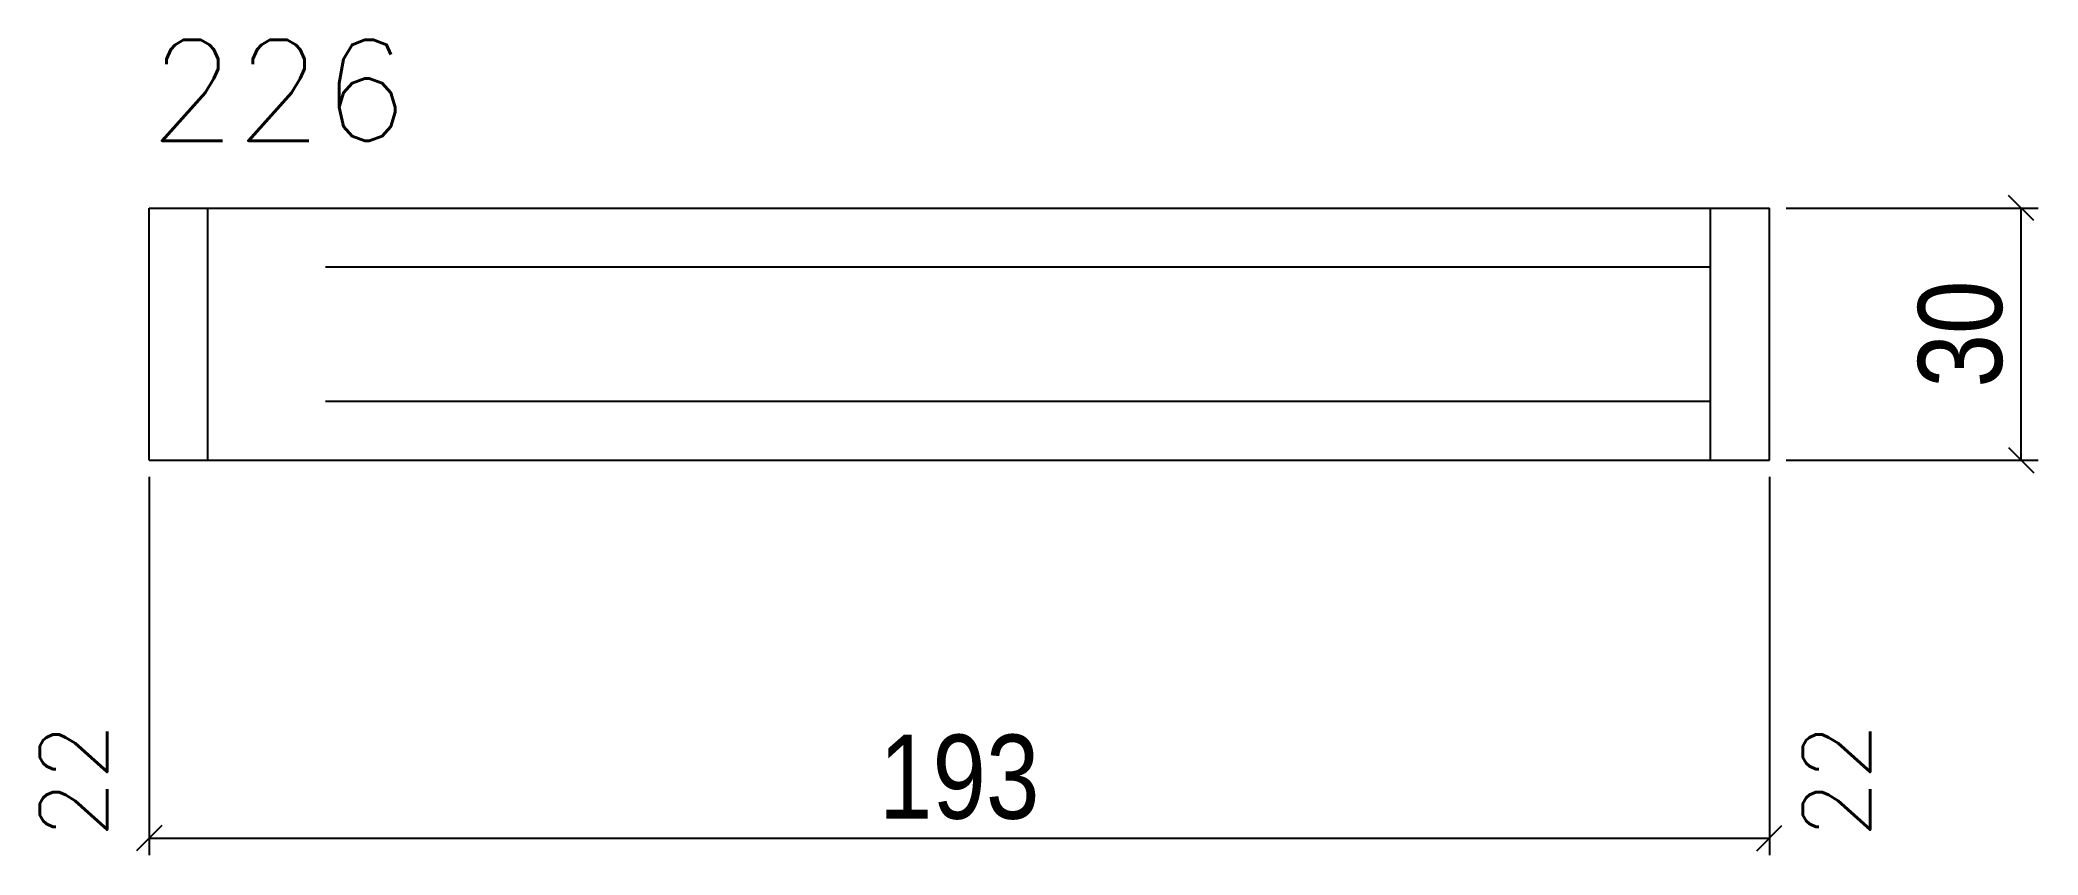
# Model space of a CAD drawing. Extents: x 12783 to 13021, y 13112 to 13209.
import ezdxf

# ---------------------------------------------------------------- set-up
doc = ezdxf.new("R2010")
doc.units = 0
doc.layers.get('0').update_dxf_attribs({"color": 1, "linetype": 'CONTINUOUS'})
doc.layers.get('Defpoints').update_dxf_attribs({"linetype": 'CONTINUOUS'})
for name, color, linetype in [('5', 4, 'CONTINUOUS'), ('COTA', 241, 'CONTINUOUS'), ('NOMENCLATURA', 7, 'CONTINUOUS'), ('Painéis', 255, 'CONTINUOUS'), ('SARR_2.2x7', 30, 'CONTINUOUS')]:
    doc.layers.add(name, color=color, linetype=linetype)
doc.styles.add('COTA TECNICA', font='techl___.ttf', dxfattribs={"height": 10})
doc.styles.get("Standard").update_dxf_attribs({"font": 'ROMANS.SHX'})
doc.dimstyles.new('PAINEL', dxfattribs={"dimtxt": 10, "dimasz": 3, "dimexe": 3, "dimexo": 3, "dimgap": 3, "dimtad": 1, "dimdec": 1, "dimzin": 12, "dimdsep": 46, "dimtxsty": 'COTA TECNICA', "dimblk1": 'OBLIQUE', "dimblk2": 'OBLIQUE', "dimsah": 1, "dimcen": 0.9, "dimclrd": 4, "dimclre": 4, "dimclrt": 240, "dimadec": 1, "dimazin": 3, "dimtfac": 1, "dimtdec": 1, "dimtmove": 0, "dimatfit": 3, "dimfxl": 1, "dimtolj": 1, "dimtzin": 12, "dimarcsym": 0})

# ---------------------------------------------------------------- blocks, each defined once
blk = doc.blocks.new('_Oblique')
at = {"color": 0, "linetype": 'ByBlock', "lineweight": -2}
blk.add_line((-0.5, -0.5), (0.5, 0.5), dxfattribs=at)
blk = doc.blocks.new('*D142')
at = {"layer": 'COTA', "color": 4, "linetype": 'Continuous', "lineweight": -2, "transparency": 16777216}
for p, q in [((12795.5914, 13156.9905), (12795.5914, 13111.9905)), ((12988.5914, 13156.9905), (12988.5914, 13111.9905)), ((12795.5914, 13113.9905), (12988.5914, 13113.9905))]:
    blk.add_line(p, q, dxfattribs=at)
at = {"layer": 'Defpoints', "color": 0, "linetype": 'Continuous', "transparency": 16777216}
for p in [(12795.5914, 13158.9905), (12988.5914, 13158.9905), (12988.5914, 13113.9905)]:
    blk.add_point(p, dxfattribs=at)
at = {"layer": 'COTA', "color": 4, "linetype": 'Continuous', "lineweight": -2, "transparency": 16777216, "xscale": 3, "yscale": 3, "zscale": 3, "rotation": 180}
blk.add_blockref('_Oblique', (12795.5914, 13113.9905), dxfattribs=at)
at = {"layer": 'COTA', "color": 4, "linetype": 'Continuous', "lineweight": -2, "transparency": 16777216, "xscale": 3, "yscale": 3, "zscale": 3}
blk.add_blockref('_Oblique', (12988.5914, 13113.9905), dxfattribs=at)
at = {"layer": 'COTA', "color": 240, "linetype": 'Continuous', "transparency": 16777216, "insert": (12892.0914, 13121.239038), "char_height": 10, "attachment_point": 5, "style": 'COTA TECNICA'}
blk.add_mtext('\\A1;193', dxfattribs=at)
blk = doc.blocks.new('*D143')
at = {"layer": 'COTA', "color": 4, "linetype": 'Continuous', "lineweight": -2, "transparency": 16777216}
for p, q in [((12990.59, 13188.99), (13020.59, 13188.99)), ((13018.59, 13158.99), (13018.59, 13188.99)), ((12990.59, 13158.99), (13020.59, 13158.99))]:
    blk.add_line(p, q, dxfattribs=at)
at = {"layer": 'Defpoints', "color": 0, "linetype": 'Continuous', "transparency": 16777216}
for p in [(12988.59, 13188.99), (13018.59, 13188.99), (12988.59, 13158.99)]:
    blk.add_point(p, dxfattribs=at)
at = {"layer": 'COTA', "color": 4, "linetype": 'Continuous', "lineweight": -2, "transparency": 16777216, "xscale": 3, "yscale": 3, "zscale": 3}
for p, rotation in [((13018.59, 13188.99), 90), ((13018.59, 13158.99), 270)]:
    blk.add_blockref('_Oblique', p, dxfattribs=dict(at, rotation=rotation))
at = {"layer": 'COTA', "color": 240, "linetype": 'Continuous', "transparency": 16777216, "insert": (13011.37, 13173.99), "char_height": 10, "attachment_point": 5, "rotation": 90, "style": 'COTA TECNICA'}
blk.add_mtext('\\A1;30', dxfattribs=at)

msp = doc.modelspace()

# ---------------------------------------------------------------- linework, layer by layer
at = {"layer": 'Painéis', "linetype": 'Continuous'}
for points in [[(12795.5914, 13158.9905), (12795.5914, 13188.9905)], [(12795.5914, 13188.9905), (12988.5914, 13188.9905)], [(12988.5914, 13158.9905), (12988.5914, 13188.9905)], [(12795.5914, 13158.9905), (12988.5914, 13158.9905)]]:
    msp.add_lwpolyline(points, dxfattribs=at)
at = {"layer": 'SARR_2.2x7', "linetype": 'Continuous'}
for points in [[(12802.5914, 13158.9905), (12802.5914, 13188.9905)], [(12981.5914, 13158.9905), (12981.5914, 13188.9905)], [(12816.5914, 13181.9905), (12981.5914, 13181.9905)], [(12816.5914, 13165.9905), (12981.5914, 13165.9905)]]:
    msp.add_lwpolyline(points, dxfattribs=at)

# ---------------------------------------------------------------- texts
at = {"layer": '5', "linetype": 'Continuous'}
for p in [(12790.5914, 13113.9905), (13000.5914, 13113.9905)]:
    msp.add_text('22', height=8, rotation=90, dxfattribs=at).set_placement(p)
at = {"layer": 'NOMENCLATURA', "linetype": 'Continuous'}
msp.add_text('226', height=12, dxfattribs=at).set_placement((12795.5914, 13196.9905))

# ---------------------------------------------------------------- dimensions: what is measured, and where the dimension line sits
at = {"layer": 'COTA', "linetype": 'Continuous'}
dim = msp.add_linear_dim(base=(13018.5914, 13188.9905), p1=(12988.5914, 13158.9905), p2=(12988.5914, 13188.9905), angle=90, dimstyle='PAINEL', override={"dimexe": 2, "dimexo": 2, "dimgap": 2, "dimadec": 8, "dimtix": 1, "dimatfit": 2, "dimldrblk": 'Oblique'}, dxfattribs=at)
dim.commit()
dim.dimension.update_dxf_attribs({"geometry": '*D143', "text_midpoint": (13011.3721, 13173.9905)})
dim = msp.add_linear_dim(base=(12988.5914, 13113.9905), p1=(12795.5914, 13158.9905), p2=(12988.5914, 13158.9905), dimstyle='PAINEL', override={"dimexe": 2, "dimexo": 2, "dimgap": 2, "dimadec": 8, "dimtix": 1, "dimatfit": 2, "dimldrblk": 'Oblique'}, dxfattribs=at)
dim.commit()
dim.dimension.update_dxf_attribs({"geometry": '*D142', "text_midpoint": (12892.0914, 13121.239)})

doc.saveas('drawing.dxf')
